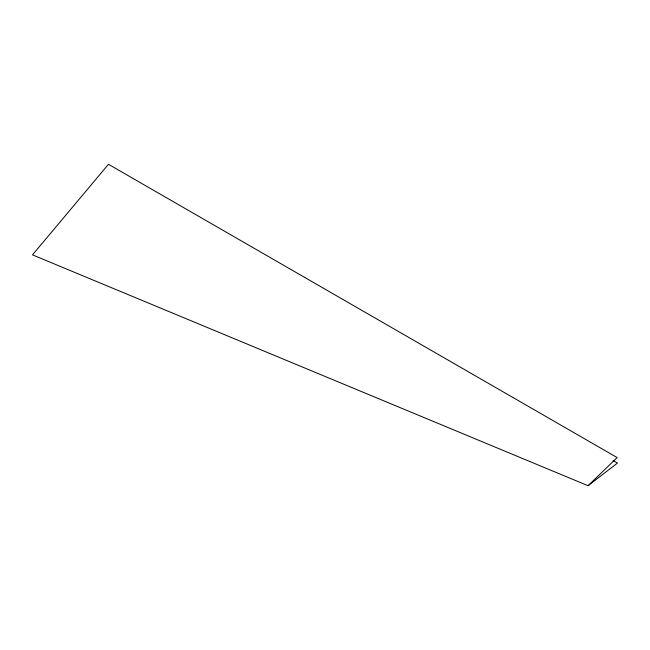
<?xml version="1.0" encoding="UTF-8"?>
<svg xmlns="http://www.w3.org/2000/svg" width="650" height="650" viewBox="0 0 650 650"><rect width="100%" height="100%" fill="white"/><g stroke="black" fill="none" stroke-linecap="round" stroke-linejoin="round"><path stroke-width="0.97" d="M588.063 485.712L617.151 457.576L108.469 164.287L32.5 254.873L588.063 485.712L617.5 463.044L613.056 460.606"/></g></svg>
